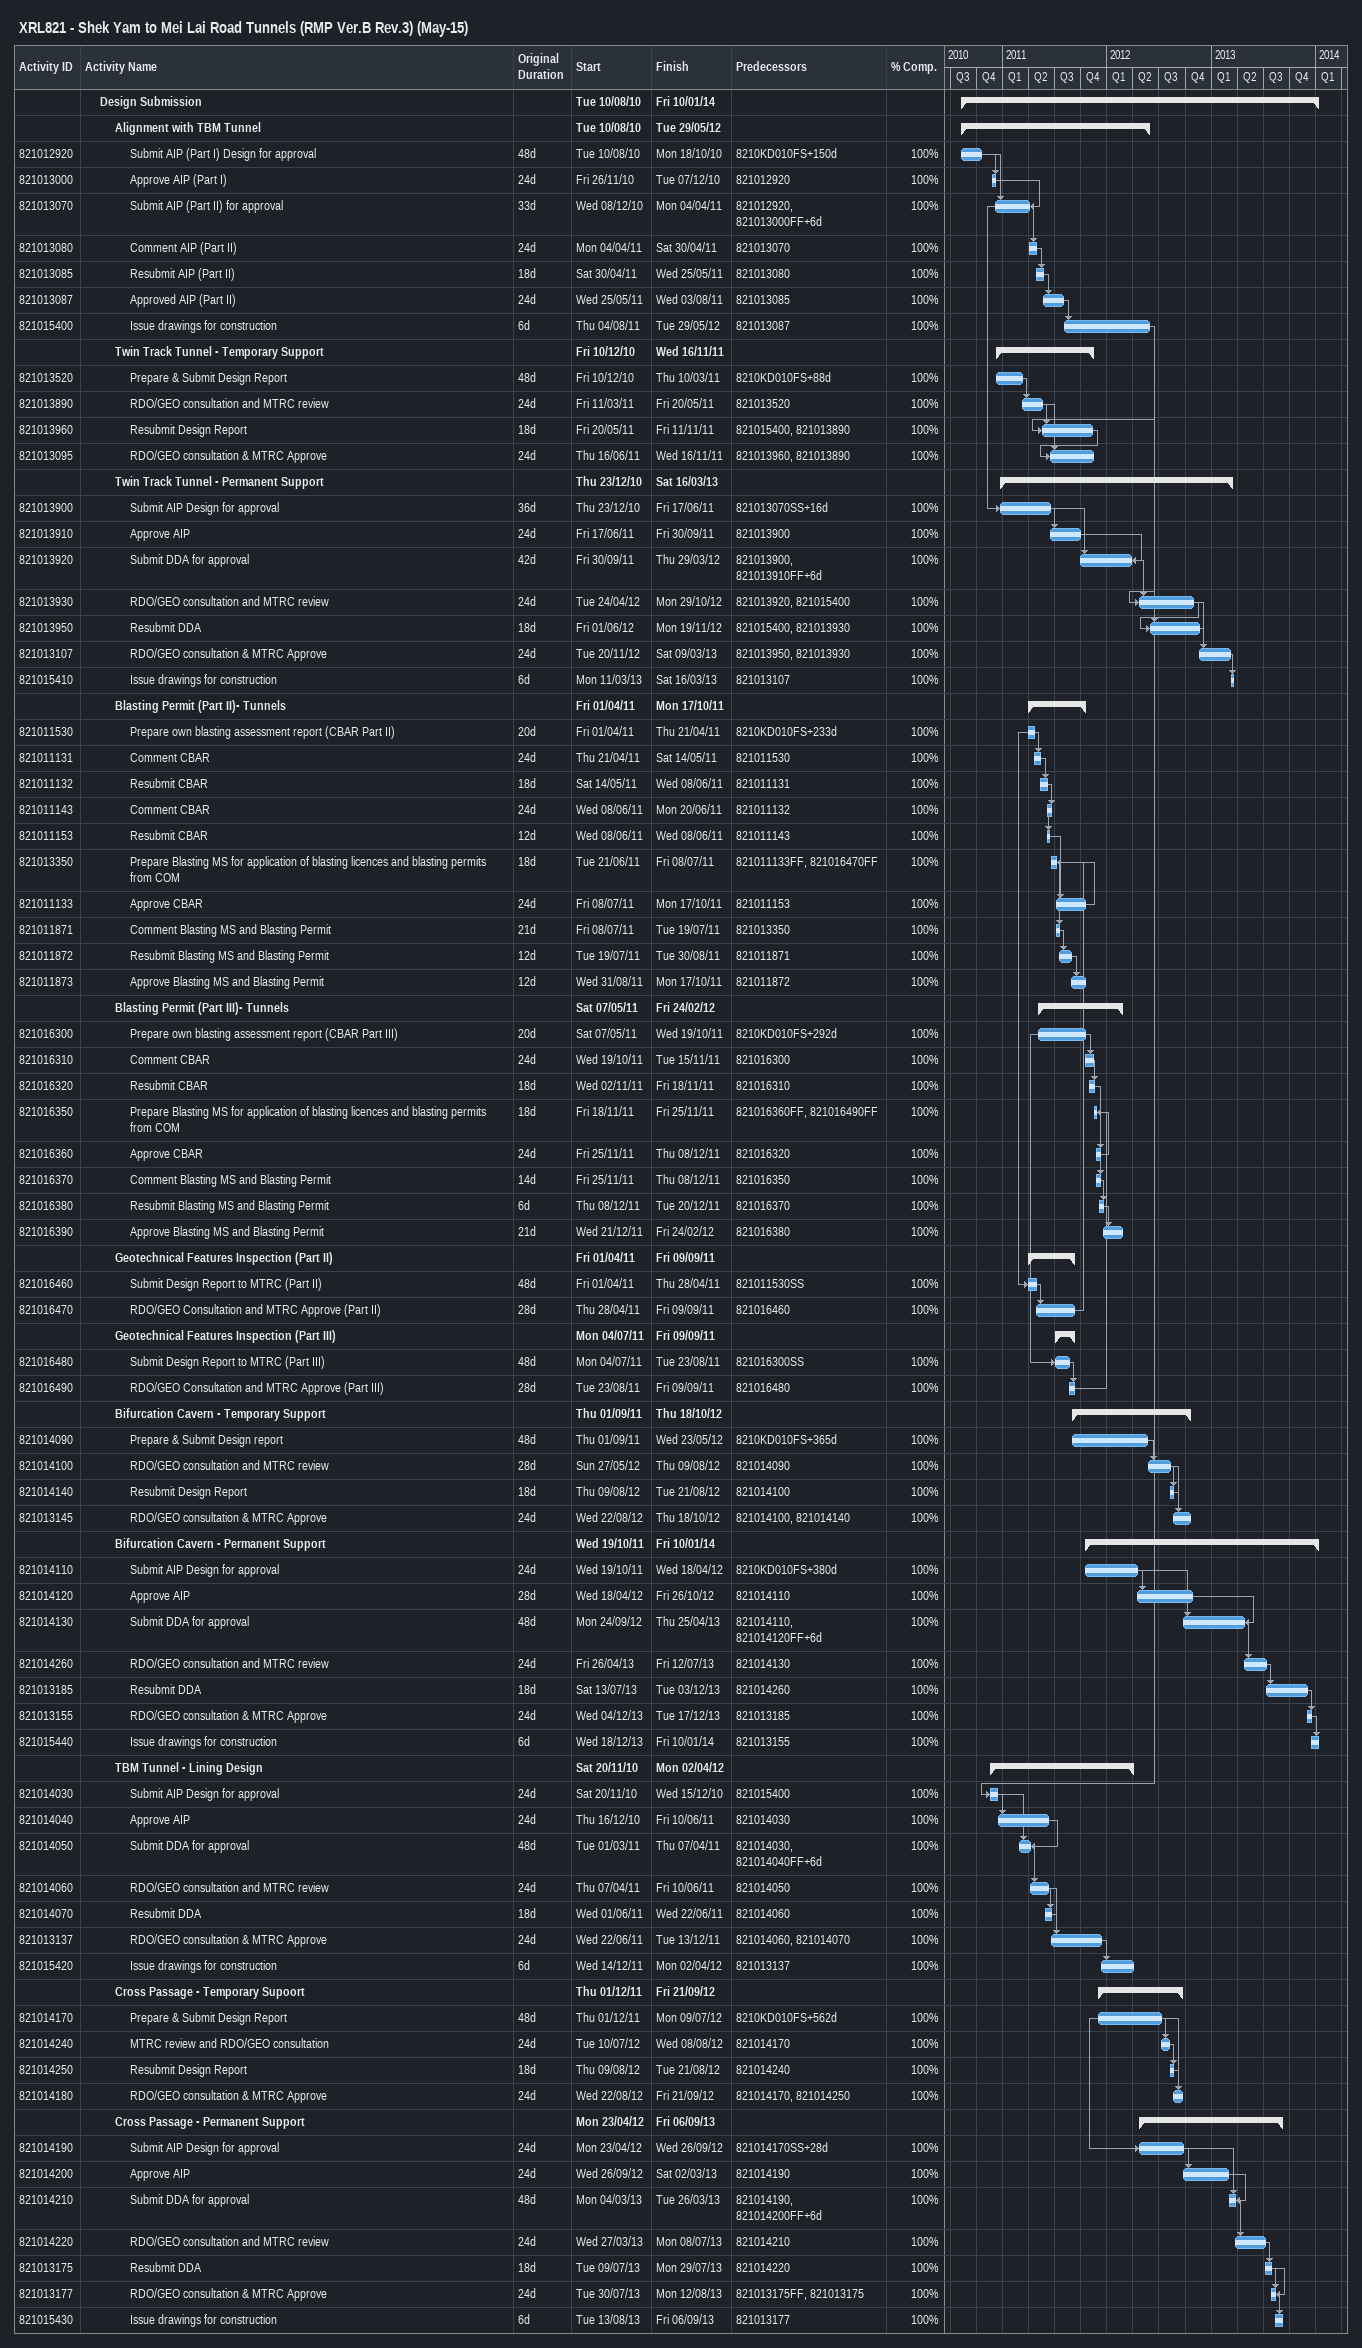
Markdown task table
XRL821 - Shek Yam to Mei Lai Road Tunnels (RMP Ver.B Rev.3) (May-15)

| ID | Level | Task | Original duration | Start | Finish | Predecessors | % complete |
|---|---|---|---|---|---|---|---|
|  | 2 | **Design Submission** |  | 2010-08-10 | 2014-01-10 |  |  |
|  | 3 | **Alignment with TBM Tunnel** |  | 2010-08-10 | 2012-05-29 |  |  |
| 821012920 | 4 | Submit AIP (Part I) Design for approval | 48d | 2010-08-10 | 2010-10-18 | 8210KD010FS+150d | 100 |
| 821013000 | 4 | Approve AIP (Part I) | 24d | 2010-11-26 | 2010-12-07 | 821012920 | 100 |
| 821013070 | 4 | Submit AIP (Part II) for approval | 33d | 2010-12-08 | 2011-04-04 | 821012920, 821013000FF+6d | 100 |
| 821013080 | 4 | Comment AIP (Part II) | 24d | 2011-04-04 | 2011-04-30 | 821013070 | 100 |
| 821013085 | 4 | Resubmit AIP (Part II) | 18d | 2011-04-30 | 2011-05-25 | 821013080 | 100 |
| 821013087 | 4 | Approved AIP (Part II) | 24d | 2011-05-25 | 2011-08-03 | 821013085 | 100 |
| 821015400 | 4 | Issue drawings for construction | 6d | 2011-08-04 | 2012-05-29 | 821013087 | 100 |
|  | 3 | **Twin Track Tunnel - Temporary Support** |  | 2010-12-10 | 2011-11-16 |  |  |
| 821013520 | 4 | Prepare & Submit Design Report | 48d | 2010-12-10 | 2011-03-10 | 8210KD010FS+88d | 100 |
| 821013890 | 4 | RDO/GEO consultation and MTRC review | 24d | 2011-03-11 | 2011-05-20 | 821013520 | 100 |
| 821013960 | 4 | Resubmit Design Report | 18d | 2011-05-20 | 2011-11-11 | 821015400, 821013890 | 100 |
| 821013095 | 4 | RDO/GEO consultation & MTRC Approve | 24d | 2011-06-16 | 2011-11-16 | 821013960, 821013890 | 100 |
|  | 3 | **Twin Track Tunnel - Permanent Support** |  | 2010-12-23 | 2013-03-16 |  |  |
| 821013900 | 4 | Submit AIP Design for approval | 36d | 2010-12-23 | 2011-06-17 | 821013070SS+16d | 100 |
| 821013910 | 4 | Approve AIP | 24d | 2011-06-17 | 2011-09-30 | 821013900 | 100 |
| 821013920 | 4 | Submit DDA for approval | 42d | 2011-09-30 | 2012-03-29 | 821013900, 821013910FF+6d | 100 |
| 821013930 | 4 | RDO/GEO consultation and MTRC review | 24d | 2012-04-24 | 2012-10-29 | 821013920, 821015400 | 100 |
| 821013950 | 4 | Resubmit DDA | 18d | 2012-06-01 | 2012-11-19 | 821015400, 821013930 | 100 |
| 821013107 | 4 | RDO/GEO consultation & MTRC Approve | 24d | 2012-11-20 | 2013-03-09 | 821013950, 821013930 | 100 |
| 821015410 | 4 | Issue drawings for construction | 6d | 2013-03-11 | 2013-03-16 | 821013107 | 100 |
|  | 3 | **Blasting Permit (Part II)- Tunnels** |  | 2011-04-01 | 2011-10-17 |  |  |
| 821011530 | 4 | Prepare own blasting assessment report (CBAR Part II) | 20d | 2011-04-01 | 2011-04-21 | 8210KD010FS+233d | 100 |
| 821011131 | 4 | Comment CBAR | 24d | 2011-04-21 | 2011-05-14 | 821011530 | 100 |
| 821011132 | 4 | Resubmit CBAR | 18d | 2011-05-14 | 2011-06-08 | 821011131 | 100 |
| 821011143 | 4 | Comment CBAR | 24d | 2011-06-08 | 2011-06-20 | 821011132 | 100 |
| 821011153 | 4 | Resubmit CBAR | 12d | 2011-06-08 | 2011-06-08 | 821011143 | 100 |
| 821013350 | 4 | Prepare Blasting MS for application of blasting licences and blasting permits from COM | 18d | 2011-06-21 | 2011-07-08 | 821011133FF, 821016470FF | 100 |
| 821011133 | 4 | Approve CBAR | 24d | 2011-07-08 | 2011-10-17 | 821011153 | 100 |
| 821011871 | 4 | Comment Blasting MS and Blasting Permit | 21d | 2011-07-08 | 2011-07-19 | 821013350 | 100 |
| 821011872 | 4 | Resubmit Blasting MS and Blasting Permit | 12d | 2011-07-19 | 2011-08-30 | 821011871 | 100 |
| 821011873 | 4 | Approve Blasting MS and Blasting Permit | 12d | 2011-08-31 | 2011-10-17 | 821011872 | 100 |
|  | 3 | **Blasting Permit (Part III)- Tunnels** |  | 2011-05-07 | 2012-02-24 |  |  |
| 821016300 | 4 | Prepare own blasting assessment report (CBAR Part III) | 20d | 2011-05-07 | 2011-10-19 | 8210KD010FS+292d | 100 |
| 821016310 | 4 | Comment CBAR | 24d | 2011-10-19 | 2011-11-15 | 821016300 | 100 |
| 821016320 | 4 | Resubmit CBAR | 18d | 2011-11-02 | 2011-11-18 | 821016310 | 100 |
| 821016350 | 4 | Prepare Blasting MS for application of blasting licences and blasting permits from COM | 18d | 2011-11-18 | 2011-11-25 | 821016360FF, 821016490FF | 100 |
| 821016360 | 4 | Approve CBAR | 24d | 2011-11-25 | 2011-12-08 | 821016320 | 100 |
| 821016370 | 4 | Comment Blasting MS and Blasting Permit | 14d | 2011-11-25 | 2011-12-08 | 821016350 | 100 |
| 821016380 | 4 | Resubmit Blasting MS and Blasting Permit | 6d | 2011-12-08 | 2011-12-20 | 821016370 | 100 |
| 821016390 | 4 | Approve Blasting MS and Blasting Permit | 21d | 2011-12-21 | 2012-02-24 | 821016380 | 100 |
|  | 3 | **Geotechnical Features Inspection (Part II)** |  | 2011-04-01 | 2011-09-09 |  |  |
| 821016460 | 4 | Submit Design Report to MTRC (Part II) | 48d | 2011-04-01 | 2011-04-28 | 821011530SS | 100 |
| 821016470 | 4 | RDO/GEO Consultation and MTRC Approve (Part II) | 28d | 2011-04-28 | 2011-09-09 | 821016460 | 100 |
|  | 3 | **Geotechnical Features Inspection (Part III)** |  | 2011-07-04 | 2011-09-09 |  |  |
| 821016480 | 4 | Submit Design Report to MTRC (Part III) | 48d | 2011-07-04 | 2011-08-23 | 821016300SS | 100 |
| 821016490 | 4 | RDO/GEO Consultation and MTRC Approve (Part III) | 28d | 2011-08-23 | 2011-09-09 | 821016480 | 100 |
|  | 3 | **Bifurcation Cavern - Temporary Support** |  | 2011-09-01 | 2012-10-18 |  |  |
| 821014090 | 4 | Prepare & Submit Design report | 48d | 2011-09-01 | 2012-05-23 | 8210KD010FS+365d | 100 |
| 821014100 | 4 | RDO/GEO consultation and MTRC review | 28d | 2012-05-27 | 2012-08-09 | 821014090 | 100 |
| 821014140 | 4 | Resubmit Design Report | 18d | 2012-08-09 | 2012-08-21 | 821014100 | 100 |
| 821013145 | 4 | RDO/GEO consultation & MTRC Approve | 24d | 2012-08-22 | 2012-10-18 | 821014100, 821014140 | 100 |
|  | 3 | **Bifurcation Cavern - Permanent Support** |  | 2011-10-19 | 2014-01-10 |  |  |
| 821014110 | 4 | Submit AIP Design for approval | 24d | 2011-10-19 | 2012-04-18 | 8210KD010FS+380d | 100 |
| 821014120 | 4 | Approve AIP | 28d | 2012-04-18 | 2012-10-26 | 821014110 | 100 |
| 821014130 | 4 | Submit DDA for approval | 48d | 2012-09-24 | 2013-04-25 | 821014110, 821014120FF+6d | 100 |
| 821014260 | 4 | RDO/GEO consultation and MTRC review | 24d | 2013-04-26 | 2013-07-12 | 821014130 | 100 |
| 821013185 | 4 | Resubmit DDA | 18d | 2013-07-13 | 2013-12-03 | 821014260 | 100 |
| 821013155 | 4 | RDO/GEO consultation & MTRC Approve | 24d | 2013-12-04 | 2013-12-17 | 821013185 | 100 |
| 821015440 | 4 | Issue drawings for construction | 6d | 2013-12-18 | 2014-01-10 | 821013155 | 100 |
|  | 3 | **TBM Tunnel - Lining Design** |  | 2010-11-20 | 2012-04-02 |  |  |
| 821014030 | 4 | Submit AIP Design for approval | 24d | 2010-11-20 | 2010-12-15 | 821015400 | 100 |
| 821014040 | 4 | Approve AIP | 24d | 2010-12-16 | 2011-06-10 | 821014030 | 100 |
| 821014050 | 4 | Submit DDA for approval | 48d | 2011-03-01 | 2011-04-07 | 821014030, 821014040FF+6d | 100 |
| 821014060 | 4 | RDO/GEO consultation and MTRC review | 24d | 2011-04-07 | 2011-06-10 | 821014050 | 100 |
| 821014070 | 4 | Resubmit DDA | 18d | 2011-06-01 | 2011-06-22 | 821014060 | 100 |
| 821013137 | 4 | RDO/GEO consultation & MTRC Approve | 24d | 2011-06-22 | 2011-12-13 | 821014060, 821014070 | 100 |
| 821015420 | 4 | Issue drawings for construction | 6d | 2011-12-14 | 2012-04-02 | 821013137 | 100 |
|  | 3 | **Cross Passage - Temporary Supoort** |  | 2011-12-01 | 2012-09-21 |  |  |
| 821014170 | 4 | Prepare & Submit Design Report | 48d | 2011-12-01 | 2012-07-09 | 8210KD010FS+562d | 100 |
| 821014240 | 4 | MTRC review and RDO/GEO consultation | 24d | 2012-07-10 | 2012-08-08 | 821014170 | 100 |
| 821014250 | 4 | Resubmit Design Report | 18d | 2012-08-09 | 2012-08-21 | 821014240 | 100 |
| 821014180 | 4 | RDO/GEO consultation & MTRC Approve | 24d | 2012-08-22 | 2012-09-21 | 821014170, 821014250 | 100 |
|  | 3 | **Cross Passage - Permanent Support** |  | 2012-04-23 | 2013-09-06 |  |  |
| 821014190 | 4 | Submit AIP Design for approval | 24d | 2012-04-23 | 2012-09-26 | 821014170SS+28d | 100 |
| 821014200 | 4 | Approve AIP | 24d | 2012-09-26 | 2013-03-02 | 821014190 | 100 |
| 821014210 | 4 | Submit DDA for approval | 48d | 2013-03-04 | 2013-03-26 | 821014190, 821014200FF+6d | 100 |
| 821014220 | 4 | RDO/GEO consultation and MTRC review | 24d | 2013-03-27 | 2013-07-08 | 821014210 | 100 |
| 821013175 | 4 | Resubmit DDA | 18d | 2013-07-09 | 2013-07-29 | 821014220 | 100 |
| 821013177 | 4 | RDO/GEO consultation & MTRC Approve | 24d | 2013-07-30 | 2013-08-12 | 821013175FF, 821013175 | 100 |
| 821015430 | 4 | Issue drawings for construction | 6d | 2013-08-13 | 2013-09-06 | 821013177 | 100 |
